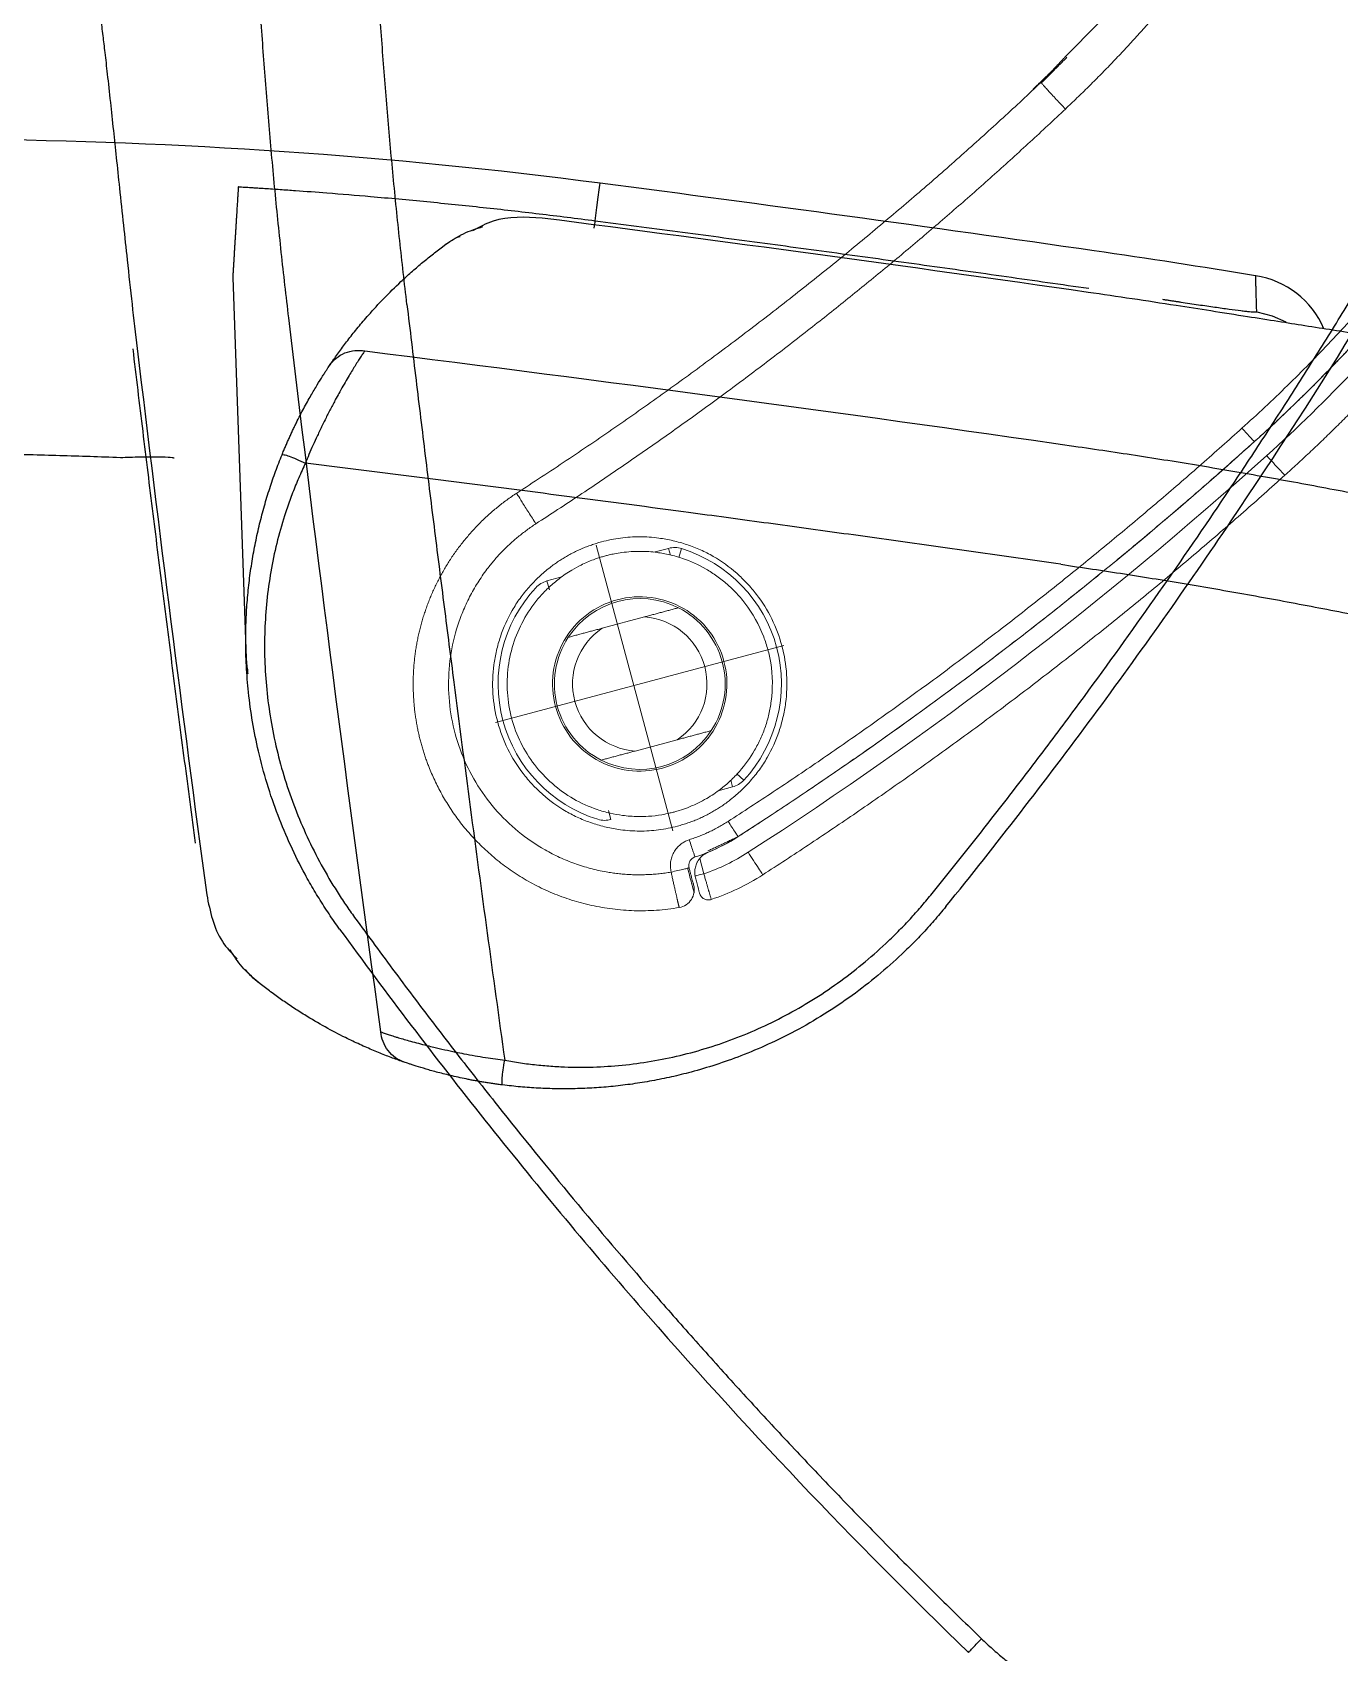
# Model space of a CAD drawing. Extents: x -7692 to 9871, y -72 to 2456.
# Drawn here: x -3533.9 to -3463.4, y 721.1 to 808.5 of the extents above; entities that cross this region are included whole.
import ezdxf

# ---------------------------------------------------------------- set-up
doc = ezdxf.new("R2010")
doc.units = 0
doc.header["$LTSCALE"] = 20
doc.header["$MEASUREMENT"] = 0
doc.linetypes.add('CENTER', pattern=[2, 1.25, -0.25, 0.25, -0.25])
doc.layers.get('0').update_dxf_attribs({"linetype": 'CONTINUOUS'})
doc.layers.add('#1-CEN', color=1, linetype='CENTER', lineweight=20)
doc.layers.add('CENTER', color=2, linetype='CENTER')

# ---------------------------------------------------------------- blocks, each defined once
blk = doc.blocks.new('A$C151ae08b')
at = {"layer": '#1-CEN'}
for p, q in [((53.578, 42.198), (53.578, 38.254)), ((55.499, 40.306), (51.59, 40.306))]:
    blk.add_line(p, q, dxfattribs=at)
at = {"color": 7, "linetype": 'Continuous', "lineweight": 15}
for p, q in [((52.069, 41.058), (51.946, 41.058)), ((55.21, 41.058), (55.088, 41.058)), ((55.21, 40.853), (55.21, 41.058)), ((52.738, 40.514), (52.738, 39.938)), ((52.738, 40.514), (52.738, 39.938)), ((54.418, 39.938), (54.418, 40.514)), ((54.418, 39.938), (54.418, 40.514)), ((50.937, 40.058), (51.145, 40.058)), ((51.946, 39.591), (51.946, 39.395)), ((51.946, 39.395), (52.039, 39.395)), ((55.21, 39.395), (55.119, 39.395)), ((55.21, 39.395), (55.21, 39.595)), ((51.994, 39.229), (52.098, 39.294)), ((55.162, 39.229), (55.058, 39.294))]:
    blk.add_line(p, q, dxfattribs=at)
for radius, start, end in [(1.128, 41.8683, 138.1317), (1.128, 41.8683, 138.1317), (0.888, 18.9246, 161.0754), (0.888, 18.9246, 161.0754), (1.128, 138.1317, 221.8683), (1.128, 138.1317, 221.8683), (1.128, 318.1317, 41.8683), (1.128, 318.1317, 41.8683), (0.888, 198.9246, 341.0754), (0.888, 198.9246, 341.0754), (1.128, 221.8683, 318.1317), (1.128, 221.8683, 318.1317)]:
    blk.add_arc((53.578, 40.226), radius, start, end, dxfattribs=at)
for points, knots in [([(56.434, 41.144), (56.426, 41.169), (56.409, 41.22), (56.381, 41.295), (56.351, 41.369), (56.319, 41.442), (56.286, 41.514), (56.251, 41.584), (56.214, 41.654), (56.175, 41.722), (56.135, 41.788), (56.094, 41.854), (56.051, 41.918), (56.006, 41.98), (55.961, 42.042), (55.914, 42.101), (55.866, 42.16), (55.816, 42.217), (55.765, 42.272), (55.714, 42.326), (55.661, 42.378), (55.607, 42.429), (55.552, 42.478), (55.496, 42.526), (55.44, 42.572), (55.382, 42.616), (55.324, 42.659), (55.265, 42.7), (55.205, 42.74), (55.145, 42.778), (55.084, 42.814), (55.023, 42.849), (54.961, 42.882), (54.898, 42.914), (54.835, 42.944), (54.772, 42.972), (54.708, 42.999), (54.645, 43.024), (54.58, 43.048), (54.516, 43.07), (54.452, 43.09), (54.387, 43.109), (54.322, 43.126), (54.258, 43.142), (54.193, 43.157), (54.128, 43.169), (54.064, 43.181), (53.999, 43.191), (53.935, 43.199), (53.871, 43.206), (53.807, 43.212), (53.743, 43.216), (53.679, 43.219), (53.616, 43.22), (53.553, 43.22), (53.49, 43.219), (53.428, 43.217), (53.366, 43.213), (53.305, 43.208), (53.232, 43.2), (53.147, 43.189), (53.049, 43.173), (52.95, 43.154), (52.85, 43.131), (52.749, 43.104), (52.648, 43.073), (52.546, 43.037), (52.444, 42.998), (52.342, 42.954), (52.241, 42.905), (52.139, 42.852), (52.039, 42.795), (51.939, 42.732), (51.84, 42.665), (51.743, 42.593), (51.647, 42.515), (51.554, 42.433), (51.463, 42.346), (51.374, 42.254), (51.289, 42.157), (51.206, 42.054), (51.127, 41.947), (51.052, 41.836), (50.982, 41.719), (50.915, 41.598), (50.854, 41.472), (50.798, 41.343), (50.747, 41.209), (50.702, 41.071), (50.664, 40.93), (50.631, 40.785), (50.606, 40.637), (50.595, 40.537), (50.59, 40.487)], [0, 0, 0, 0, 0.009798, 0.019556, 0.029273, 0.03895, 0.048585, 0.058178, 0.067728, 0.077235, 0.0867, 0.096122, 0.105501, 0.114839, 0.124134, 0.133387, 0.142599, 0.15177, 0.160899, 0.169988, 0.179036, 0.188043, 0.197009, 0.205935, 0.21482, 0.223663, 0.232466, 0.241228, 0.249948, 0.258627, 0.267266, 0.275863, 0.28442, 0.292935, 0.30141, 0.309845, 0.318238, 0.32659, 0.334902, 0.343173, 0.351403, 0.359592, 0.36774, 0.375847, 0.383913, 0.391939, 0.399924, 0.407868, 0.415772, 0.423634, 0.431456, 0.439237, 0.446977, 0.454676, 0.462335, 0.469952, 0.477529, 0.485064, 0.492559, 0.500014, 0.511881, 0.523953, 0.536231, 0.548713, 0.5614, 0.574291, 0.587388, 0.60069, 0.614197, 0.627909, 0.641826, 0.655947, 0.670273, 0.684804, 0.69954, 0.714482, 0.729628, 0.74498, 0.760536, 0.776297, 0.792264, 0.808437, 0.824817, 0.841403, 0.858195, 0.875192, 0.892394, 0.909803, 0.927419, 0.945245, 0.963282, 0.981533, 1, 1, 1, 1]), ([(51.07, 40.47), (51.072, 40.496), (51.078, 40.549), (51.089, 40.627), (51.103, 40.705), (51.119, 40.781), (51.137, 40.857), (51.157, 40.933), (51.18, 41.007), (51.205, 41.081), (51.232, 41.154), (51.262, 41.226), (51.312, 41.339), (51.391, 41.49), (51.506, 41.672), (51.637, 41.844), (51.83, 42.057), (52.104, 42.292), (52.476, 42.513), (52.88, 42.667), (53.304, 42.75), (53.737, 42.76), (54.165, 42.696), (54.575, 42.561), (54.894, 42.391), (55.128, 42.224), (55.292, 42.085), (55.444, 41.931), (55.567, 41.784), (55.665, 41.648), (55.742, 41.528), (55.812, 41.403), (55.874, 41.274), (55.93, 41.141), (55.962, 41.05), (55.978, 41.004)], [0, 0, 0, 0, 0.011558, 0.023044, 0.03447, 0.045846, 0.057182, 0.068489, 0.079778, 0.091061, 0.102348, 0.11365, 0.124977, 0.156328, 0.187596, 0.218839, 0.250128, 0.312583, 0.375059, 0.437529, 0.499998, 0.562467, 0.624938, 0.687413, 0.749869, 0.78114, 0.812401, 0.843648, 0.875019, 0.89576, 0.916447, 0.937148, 0.957929, 0.978858, 1, 1, 1, 1]), ([(55.522, 40.229), (55.522, 40.252), (55.521, 40.299), (55.517, 40.369), (55.511, 40.439), (55.503, 40.508), (55.491, 40.576), (55.478, 40.643), (55.462, 40.71), (55.443, 40.777), (55.422, 40.842), (55.399, 40.907), (55.358, 41.009), (55.294, 41.145), (55.196, 41.309), (55.083, 41.463), (54.912, 41.652), (54.714, 41.813), (54.495, 41.943), (54.266, 42.052), (53.96, 42.146), (53.578, 42.182), (53.197, 42.146), (52.891, 42.052), (52.662, 41.943), (52.443, 41.813), (52.244, 41.652), (52.074, 41.463), (51.961, 41.31), (51.863, 41.145), (51.79, 40.992), (51.737, 40.854), (51.7, 40.733), (51.671, 40.61), (51.65, 40.485), (51.637, 40.357), (51.635, 40.272), (51.634, 40.229)], [0, 0, 0, 0, 0.01158, 0.023074, 0.034497, 0.045863, 0.057188, 0.068485, 0.079771, 0.091059, 0.102365, 0.113704, 0.12509, 0.156373, 0.187616, 0.219061, 0.250139, 0.312584, 0.34385, 0.375109, 0.437393, 0.500008, 0.562601, 0.624906, 0.656143, 0.687432, 0.749876, 0.780933, 0.812399, 0.84362, 0.874925, 0.895755, 0.916469, 0.937158, 0.957916, 0.978833, 1, 1, 1, 1]), ([(51.826, 40.226), (51.827, 40.244), (51.827, 40.3), (51.834, 40.414), (51.855, 40.556), (51.896, 40.725), (51.952, 40.886), (52.03, 41.052), (52.148, 41.249), (52.331, 41.473), (52.599, 41.692), (52.904, 41.855), (53.234, 41.956), (53.578, 41.99), (53.922, 41.956), (54.253, 41.855), (54.558, 41.692), (54.825, 41.473), (55.009, 41.249), (55.127, 41.052), (55.205, 40.886), (55.261, 40.725), (55.301, 40.556), (55.322, 40.414), (55.33, 40.3), (55.33, 40.244), (55.33, 40.226)], [0, 0, 0, 0, 0.009587, 0.03044, 0.062553, 0.087906, 0.125097, 0.15545, 0.187645, 0.250115, 0.312586, 0.375058, 0.437529, 0.5, 0.562471, 0.624942, 0.687414, 0.749885, 0.812355, 0.844549, 0.874903, 0.912094, 0.937447, 0.969568, 0.990422, 1, 1, 1, 1]), ([(55.162, 41.224), (54.82, 41.768), (54.221, 42.098), (52.935, 42.098), (52.337, 41.768), (51.994, 41.224)], [0, 0, 0, 0, 0.5, 0.5, 1, 1, 1, 1]), ([(52.426, 40.226), (52.426, 40.377), (52.456, 40.528), (52.572, 40.806), (52.657, 40.934), (52.87, 41.147), (52.998, 41.233), (53.277, 41.348), (53.428, 41.378), (53.729, 41.378), (53.88, 41.348), (54.159, 41.233), (54.286, 41.147), (54.5, 40.934), (54.585, 40.806), (54.7, 40.528), (54.73, 40.377), (54.73, 40.226)], [0, 0, 0, 0, 0.125, 0.125, 0.25, 0.25, 0.375, 0.375, 0.5, 0.5, 0.625, 0.625, 0.75, 0.75, 0.875, 0.875, 1, 1, 1, 1]), ([(56.434, 41.144), (56.434, 41.145), (56.424, 41.142), (56.379, 41.129), (56.344, 41.119), (56.255, 41.092), (56.201, 41.075), (56.089, 41.039), (56.031, 41.021), (55.978, 41.004)], [0, 0, 0, 0, 0.25, 0.25, 0.5, 0.5, 0.75, 0.75, 1, 1, 1, 1]), ([(59.883, 33.048), (59.829, 33.149), (59.721, 33.35), (59.561, 33.654), (59.403, 33.961), (59.245, 34.272), (59.089, 34.585), (58.934, 34.902), (58.781, 35.222), (58.629, 35.545), (58.478, 35.871), (58.329, 36.2), (58.181, 36.533), (58.036, 36.869), (57.891, 37.207), (57.749, 37.55), (57.608, 37.895), (57.47, 38.243), (57.333, 38.595), (57.198, 38.95), (57.065, 39.307), (56.935, 39.669), (56.806, 40.033), (56.68, 40.4), (56.555, 40.771), (56.475, 41.019), (56.435, 41.144)], [0, 0, 0, 0, 0.038731, 0.077717, 0.116958, 0.156455, 0.196207, 0.236214, 0.276476, 0.316994, 0.357767, 0.398796, 0.44008, 0.481619, 0.523413, 0.565462, 0.607767, 0.650328, 0.693143, 0.736214, 0.77954, 0.823121, 0.866958, 0.91105, 0.955397, 1, 1, 1, 1]), ([(55.978, 41.004), (56.013, 40.895), (56.083, 40.678), (56.191, 40.353), (56.302, 40.029), (56.415, 39.705), (56.53, 39.383), (56.647, 39.062), (56.766, 38.741), (56.888, 38.421), (57.012, 38.102), (57.138, 37.784), (57.267, 37.467), (57.398, 37.151), (57.569, 36.745), (57.783, 36.252), (58.043, 35.672), (58.311, 35.096), (58.587, 34.523), (58.87, 33.954), (59.16, 33.389), (59.36, 33.014), (59.46, 32.827)], [0, 0, 0, 0, 0.038503, 0.076992, 0.115469, 0.153937, 0.192395, 0.230848, 0.269296, 0.307742, 0.346187, 0.384634, 0.423084, 0.461539, 0.500001, 0.571422, 0.642824, 0.714221, 0.785625, 0.857048, 0.928502, 1, 1, 1, 1]), ([(50.59, 40.487), (50.587, 40.454), (50.591, 40.42), (50.612, 40.358), (50.629, 40.328), (50.674, 40.28), (50.702, 40.26), (50.763, 40.233), (50.796, 40.226), (50.829, 40.226)], [0, 0, 0, 0, 0.25, 0.25, 0.5, 0.5, 0.75, 0.75, 1, 1, 1, 1]), ([(51.07, 40.47), (51.06, 40.47), (51.041, 40.471), (51.012, 40.472), (50.984, 40.473), (50.956, 40.475), (50.929, 40.476), (50.903, 40.477), (50.877, 40.478), (50.853, 40.479), (50.829, 40.48), (50.806, 40.481), (50.785, 40.481), (50.764, 40.482), (50.744, 40.483), (50.726, 40.483), (50.709, 40.484), (50.693, 40.485), (50.678, 40.485), (50.664, 40.486), (50.652, 40.486), (50.64, 40.486), (50.63, 40.487), (50.621, 40.487), (50.613, 40.487), (50.606, 40.487), (50.601, 40.487), (50.596, 40.487), (50.593, 40.487), (50.591, 40.487), (50.59, 40.487), (50.59, 40.487)], [0, 0, 0, 0, 0.038964, 0.077555, 0.11582, 0.153765, 0.191392, 0.228696, 0.265675, 0.302324, 0.338637, 0.374614, 0.410251, 0.445553, 0.480526, 0.515178, 0.549526, 0.583579, 0.617347, 0.650832, 0.684034, 0.716951, 0.749581, 0.781919, 0.813964, 0.84571, 0.877158, 0.908307, 0.939157, 0.969714, 1, 1, 1, 1]), ([(51.07, 40.469), (51.068, 40.438), (51.066, 40.375), (51.063, 40.292), (51.062, 40.261), (51.062, 40.246)], [0, 0, 0, 0, 0.335722, 0.671475, 1, 1, 1, 1]), ([(51.421, 40.127), (51.42, 40.136), (51.419, 40.154), (51.414, 40.181), (51.408, 40.207), (51.4, 40.232), (51.385, 40.27), (51.358, 40.317), (51.314, 40.369), (51.261, 40.411), (51.202, 40.443), (51.137, 40.464), (51.092, 40.468), (51.07, 40.469)], [0, 0, 0, 0, 0.050911, 0.101081, 0.150778, 0.200279, 0.249863, 0.375145, 0.500061, 0.624759, 0.75035, 0.873771, 1, 1, 1, 1]), ([(50.733, 40.246), (50.735, 40.246), (50.738, 40.246), (50.765, 40.246), (50.827, 40.246), (50.939, 40.246), (51.026, 40.246), (51.07, 40.246)], [0, 0, 0, 0, 0.125679, 0.251263, 0.500649, 0.750124, 1, 1, 1, 1]), ([(51.062, 40.246), (51.062, 40.246), (51.062, 40.227), (51.061, 40.227), (51.061, 40.226)], [0, 0, 0, 0, 0.021022, 1, 1, 1, 1]), ([(50.703, 40.178), (50.687, 40.178), (50.671, 40.175), (50.641, 40.162), (50.627, 40.152), (50.605, 40.129), (50.596, 40.115), (50.585, 40.084), (50.583, 40.067), (50.583, 40.051)], [0, 0, 0, 0, 0.25, 0.25, 0.5, 0.5, 0.75, 0.75, 1, 1, 1, 1]), ([(50.937, 40.058), (50.928, 40.058), (50.909, 40.058), (50.881, 40.057), (50.854, 40.056), (50.829, 40.056), (50.805, 40.055), (50.784, 40.055), (50.764, 40.055), (50.747, 40.054), (50.731, 40.054), (50.718, 40.054), (50.706, 40.054), (50.696, 40.053), (50.676, 40.053), (50.649, 40.052), (50.62, 40.052), (50.599, 40.051), (50.586, 40.051), (50.584, 40.051), (50.583, 40.051)], [0, 0, 0, 0, 0.052082, 0.102812, 0.151858, 0.198915, 0.243712, 0.286017, 0.325634, 0.362404, 0.396204, 0.42694, 0.454546, 0.478977, 0.500205, 0.601749, 0.703772, 0.804962, 0.904071, 1, 1, 1, 1]), ([(50.911, 40.178), (50.854, 40.178), (50.801, 40.178), (50.725, 40.178), (50.703, 40.178), (50.703, 40.178)], [0, 0, 0, 0, 0.5, 0.5, 1, 1, 1, 1]), ([(50.829, 40.226), (50.829, 40.226), (50.83, 40.226), (50.833, 40.226), (50.839, 40.226), (50.849, 40.226), (50.867, 40.226), (50.895, 40.226), (50.931, 40.226), (50.971, 40.226), (51.015, 40.226), (51.046, 40.226), (51.061, 40.226)], [0, 0, 0, 0, 0.063757, 0.126291, 0.188156, 0.249923, 0.375187, 0.500142, 0.624673, 0.750352, 0.873695, 1, 1, 1, 1]), ([(50.911, 40.178), (50.916, 40.178), (50.925, 40.178), (50.934, 40.177), (50.939, 40.177)], [0, 0, 0, 0, 0.502174, 1, 1, 1, 1]), ([(50.937, 40.058), (50.937, 40.086), (50.938, 40.115), (50.938, 40.147), (50.938, 40.156), (50.939, 40.17), (50.939, 40.175), (50.939, 40.177)], [0, 0, 0, 0, 0.5, 0.5, 0.75, 0.75, 1, 1, 1, 1]), ([(51.145, 40.058), (51.142, 40.063), (51.135, 40.072), (51.124, 40.085), (51.112, 40.097), (51.097, 40.111), (51.076, 40.127), (51.041, 40.149), (51.004, 40.164), (50.967, 40.173), (50.949, 40.176), (50.939, 40.177)], [0, 0, 0, 0, 0.064569, 0.127958, 0.190266, 0.2516, 0.366935, 0.500293, 0.749656, 0.874024, 1, 1, 1, 1]), ([(51.061, 40.226), (51.067, 40.226), (51.077, 40.226), (51.094, 40.222), (51.111, 40.216), (51.128, 40.206), (51.144, 40.194), (51.158, 40.178), (51.17, 40.158), (51.178, 40.136), (51.18, 40.12), (51.181, 40.112)], [0, 0, 0, 0, 0.087055, 0.180122, 0.279203, 0.384299, 0.495411, 0.612538, 0.735679, 0.864833, 1, 1, 1, 1]), ([(51.181, 40.112), (51.181, 40.112), (51.187, 40.113), (51.211, 40.115), (51.23, 40.116), (51.273, 40.119), (51.3, 40.121), (51.358, 40.124), (51.39, 40.125), (51.421, 40.127)], [0, 0, 0, 0, 0.25, 0.25, 0.5, 0.5, 0.75, 0.75, 1, 1, 1, 1]), ([(51.522, 39.569), (51.515, 39.592), (51.501, 39.637), (51.482, 39.706), (51.466, 39.775), (51.453, 39.844), (51.441, 39.914), (51.432, 39.985), (51.425, 40.056), (51.422, 40.103), (51.421, 40.127)], [0, 0, 0, 0, 0.125469, 0.250536, 0.375333, 0.499996, 0.62466, 0.749458, 0.874527, 1, 1, 1, 1]), ([(51.634, 40.229), (51.635, 40.205), (51.635, 40.158), (51.639, 40.088), (51.645, 40.019), (51.653, 39.95), (51.664, 39.881), (51.678, 39.814), (51.694, 39.747), (51.712, 39.68), (51.733, 39.614), (51.756, 39.549), (51.797, 39.447), (51.861, 39.31), (51.959, 39.146), (52.072, 38.991), (52.242, 38.802), (52.441, 38.641), (52.66, 38.51), (52.89, 38.401), (53.196, 38.306), (53.578, 38.27), (53.961, 38.306), (54.267, 38.401), (54.497, 38.51), (54.715, 38.641), (54.914, 38.802), (55.085, 38.991), (55.198, 39.146), (55.295, 39.31), (55.368, 39.464), (55.421, 39.603), (55.458, 39.724), (55.487, 39.847), (55.507, 39.973), (55.52, 40.1), (55.522, 40.186), (55.522, 40.229)], [0, 0, 0, 0, 0.011582, 0.023078, 0.034502, 0.045869, 0.057193, 0.068491, 0.079775, 0.091063, 0.102368, 0.113705, 0.12509, 0.156376, 0.187616, 0.219061, 0.250139, 0.312584, 0.343851, 0.37511, 0.437394, 0.500008, 0.562601, 0.624906, 0.656143, 0.687432, 0.749876, 0.780933, 0.812399, 0.843617, 0.874925, 0.895753, 0.916464, 0.937153, 0.95791, 0.97883, 1, 1, 1, 1]), ([(55.33, 40.226), (55.33, 40.21), (55.33, 40.168), (55.326, 40.094), (55.316, 39.997), (55.298, 39.883), (55.262, 39.732), (55.207, 39.57), (55.126, 39.4), (55.009, 39.203), (54.862, 39.024), (54.692, 38.87), (54.559, 38.771), (54.411, 38.682), (54.155, 38.559), (53.866, 38.486), (53.578, 38.471), (53.29, 38.486), (53.008, 38.557), (52.751, 38.679), (52.603, 38.767), (52.465, 38.87), (52.295, 39.024), (52.148, 39.203), (52.03, 39.4), (51.95, 39.57), (51.894, 39.732), (51.856, 39.895), (51.836, 40.026), (51.827, 40.14), (51.827, 40.202), (51.826, 40.226)], [0, 0, 0, 0, 0.009075, 0.022527, 0.040356, 0.062561, 0.085144, 0.1251, 0.155903, 0.187646, 0.250115, 0.281387, 0.312659, 0.340302, 0.375204, 0.467591, 0.500003, 0.532401, 0.624801, 0.656247, 0.687347, 0.718619, 0.749891, 0.81236, 0.844102, 0.874906, 0.914864, 0.937446, 0.96608, 0.986933, 1, 1, 1, 1]), ([(54.73, 40.226), (54.73, 40.075), (54.7, 39.925), (54.585, 39.646), (54.5, 39.518), (54.286, 39.305), (54.159, 39.22), (53.88, 39.104), (53.729, 39.074), (53.428, 39.074), (53.277, 39.104), (52.998, 39.22), (52.87, 39.305), (52.657, 39.518), (52.572, 39.646), (52.456, 39.925), (52.426, 40.075), (52.426, 40.226)], [0, 0, 0, 0, 0.125, 0.125, 0.25, 0.25, 0.375, 0.375, 0.5, 0.5, 0.625, 0.625, 0.75, 0.75, 0.875, 0.875, 1, 1, 1, 1]), ([(50.722, 39.309), (50.722, 39.309), (50.729, 39.311), (50.762, 39.322), (50.787, 39.331), (50.853, 39.352), (50.893, 39.365), (50.976, 39.392), (51.019, 39.406), (51.059, 39.419)], [0, 0, 0, 0, 0.25, 0.25, 0.5, 0.5, 0.75, 0.75, 1, 1, 1, 1]), ([(51.293, 39.492), (51.293, 39.492), (51.299, 39.495), (51.322, 39.503), (51.339, 39.509), (51.381, 39.523), (51.406, 39.531), (51.462, 39.55), (51.493, 39.559), (51.522, 39.569)], [0, 0, 0, 0, 0.25, 0.25, 0.5, 0.5, 0.75, 0.75, 1, 1, 1, 1]), ([(51.293, 39.492), (51.33, 39.378), (51.404, 39.151), (51.517, 38.811), (51.632, 38.472), (51.75, 38.133), (51.87, 37.796), (51.992, 37.459), (52.116, 37.123), (52.243, 36.788), (52.371, 36.454), (52.502, 36.121), (52.636, 35.788), (52.816, 35.346), (53.048, 34.796), (53.334, 34.139), (53.63, 33.487), (53.934, 32.838), (54.246, 32.193), (54.462, 31.766), (54.569, 31.553)], [0, 0, 0, 0, 0.041701, 0.08339, 0.125068, 0.166737, 0.2084, 0.250057, 0.291711, 0.333364, 0.375018, 0.416674, 0.458335, 0.500001, 0.583324, 0.666631, 0.749937, 0.833257, 0.916606, 1, 1, 1, 1]), ([(54.783, 31.666), (54.729, 31.772), (54.622, 31.984), (54.463, 32.303), (54.306, 32.624), (54.151, 32.945), (53.999, 33.267), (53.849, 33.591), (53.701, 33.915), (53.555, 34.24), (53.411, 34.567), (53.27, 34.894), (53.13, 35.222), (52.947, 35.661), (52.724, 36.212), (52.466, 36.876), (52.216, 37.544), (51.975, 38.216), (51.743, 38.89), (51.596, 39.343), (51.522, 39.569)], [0, 0, 0, 0, 0.041701, 0.08339, 0.125068, 0.166737, 0.2084, 0.250057, 0.291711, 0.333364, 0.375018, 0.416674, 0.458335, 0.500001, 0.583324, 0.666631, 0.749937, 0.833257, 0.916606, 1, 1, 1, 1]), ([(54.035, 31.28), (53.98, 31.389), (53.869, 31.607), (53.706, 31.934), (53.546, 32.262), (53.388, 32.591), (53.232, 32.921), (53.078, 33.252), (52.927, 33.583), (52.779, 33.915), (52.632, 34.248), (52.488, 34.581), (52.347, 34.915), (52.207, 35.25), (52.071, 35.585), (51.936, 35.921), (51.804, 36.257), (51.674, 36.594), (51.547, 36.932), (51.422, 37.27), (51.299, 37.608), (51.179, 37.947), (51.061, 38.287), (50.946, 38.627), (50.832, 38.967), (50.759, 39.195), (50.722, 39.309)], [0, 0, 0, 0, 0.042109, 0.084179, 0.126211, 0.168205, 0.21016, 0.252076, 0.293954, 0.335794, 0.377595, 0.419358, 0.461082, 0.502768, 0.544416, 0.586025, 0.627595, 0.669127, 0.710621, 0.752076, 0.793493, 0.834871, 0.876211, 0.917513, 0.958775, 1, 1, 1, 1]), ([(51.994, 39.229), (52.337, 38.684), (52.935, 38.354), (54.221, 38.354), (54.82, 38.684), (55.162, 39.229)], [0, 0, 0, 0, 0.5, 0.5, 1, 1, 1, 1]), ([(59.868, 33.042), (59.864, 33.04), (59.857, 33.037), (59.814, 33.015), (59.76, 32.987), (59.693, 32.952), (59.594, 32.9), (59.513, 32.856), (59.46, 32.827)], [0, 0, 0, 0, 0.13939, 0.285187, 0.43407, 0.582974, 0.728831, 1, 1, 1, 1]), ([(59.46, 32.827), (59.494, 32.766), (59.561, 32.642), (59.664, 32.458), (59.77, 32.276), (59.877, 32.095), (59.987, 31.916), (60.099, 31.738), (60.212, 31.561), (60.328, 31.386), (60.447, 31.213), (60.567, 31.04), (60.689, 30.87), (61.022, 30.417), (61.592, 29.706), (62.453, 28.782), (63.38, 27.925), (64.133, 27.326), (64.67, 26.94), (64.966, 26.735), (65.267, 26.537), (65.571, 26.345), (65.881, 26.16), (66.194, 25.98), (66.406, 25.866), (66.512, 25.808)], [0, 0, 0, 0, 0.020905, 0.041786, 0.062647, 0.083491, 0.104321, 0.12514, 0.145951, 0.166757, 0.187561, 0.208366, 0.229176, 0.249993, 0.375215, 0.500001, 0.624847, 0.75001, 0.78568, 0.821339, 0.857001, 0.892682, 0.928399, 0.964166, 1, 1, 1, 1]), ([(70.173, 24.858), (70.103, 24.874), (69.416, 25.036), (68.162, 25.526), (66.445, 26.341), (64.837, 27.361), (63.353, 28.553), (62.022, 29.912), (60.929, 31.28), (60.367, 32.24), (60.125, 32.653)], [0, 0, 0, 0, 0.01652, 0.162221, 0.307825, 0.453378, 0.598897, 0.744402, 0.889948, 1, 1, 1, 1]), ([(54.569, 31.553), (54.569, 31.553), (54.575, 31.557), (54.596, 31.568), (54.612, 31.577), (54.651, 31.597), (54.675, 31.61), (54.727, 31.637), (54.756, 31.652), (54.783, 31.666)], [0, 0, 0, 0, 0.25, 0.25, 0.5, 0.5, 0.75, 0.75, 1, 1, 1, 1]), ([(54.569, 31.553), (54.603, 31.487), (54.671, 31.356), (54.775, 31.16), (54.881, 30.966), (54.988, 30.772), (55.098, 30.58), (55.21, 30.39), (55.324, 30.2), (55.439, 30.012), (55.557, 29.825), (55.676, 29.639), (55.798, 29.455), (55.922, 29.271), (56.047, 29.089), (56.217, 28.848), (56.434, 28.551), (56.702, 28.199), (56.977, 27.853), (57.259, 27.513), (57.549, 27.179), (57.845, 26.85), (58.049, 26.636), (58.151, 26.529)], [0, 0, 0, 0, 0.035814, 0.071597, 0.107353, 0.143086, 0.178799, 0.214497, 0.250184, 0.285863, 0.321538, 0.357215, 0.392895, 0.428584, 0.464286, 0.500004, 0.571417, 0.642783, 0.714133, 0.785497, 0.856909, 0.9284, 1, 1, 1, 1]), ([(54.569, 31.553), (55.01, 30.69), (55.511, 29.857), (56.622, 28.268), (57.232, 27.513), (57.892, 26.802)], [0, 0, 0, 0, 0.5, 0.5, 1, 1, 1, 1]), ([(58.068, 26.969), (58.018, 27.023), (57.918, 27.132), (57.77, 27.297), (57.623, 27.463), (57.479, 27.63), (57.336, 27.799), (57.196, 27.97), (57.057, 28.142), (56.92, 28.315), (56.784, 28.49), (56.651, 28.666), (56.52, 28.844), (56.39, 29.023), (56.226, 29.255), (56.03, 29.541), (55.805, 29.885), (55.586, 30.232), (55.375, 30.584), (55.17, 30.94), (54.972, 31.3), (54.846, 31.544), (54.783, 31.666)], [0, 0, 0, 0, 0.038555, 0.077079, 0.115575, 0.154049, 0.192504, 0.230945, 0.269376, 0.307802, 0.346227, 0.384655, 0.423091, 0.461539, 0.500003, 0.571416, 0.642788, 0.714146, 0.785519, 0.856933, 0.928418, 1, 1, 1, 1]), ([(54.349, 31.444), (54.312, 31.425), (54.272, 31.404), (54.194, 31.364), (54.157, 31.345), (54.096, 31.313), (54.072, 31.301), (54.042, 31.284), (54.035, 31.281), (54.035, 31.28)], [0, 0, 0, 0, 0.25, 0.25, 0.5, 0.5, 0.75, 0.75, 1, 1, 1, 1]), ([(57.901, 25.926), (57.846, 25.982), (57.735, 26.095), (57.572, 26.266), (57.411, 26.438), (57.253, 26.611), (57.097, 26.786), (56.943, 26.962), (56.791, 27.139), (56.641, 27.318), (56.494, 27.497), (56.349, 27.678), (56.207, 27.86), (56.067, 28.042), (55.929, 28.226), (55.793, 28.411), (55.66, 28.597), (55.529, 28.783), (55.4, 28.971), (55.274, 29.159), (55.15, 29.349), (55.028, 29.539), (54.908, 29.729), (54.791, 29.921), (54.676, 30.113), (54.564, 30.306), (54.453, 30.5), (54.345, 30.694), (54.24, 30.889), (54.136, 31.084), (54.069, 31.215), (54.035, 31.28)], [0, 0, 0, 0, 0.035711, 0.071333, 0.106869, 0.142316, 0.177676, 0.212948, 0.248132, 0.283229, 0.318238, 0.353159, 0.387992, 0.422738, 0.457396, 0.491967, 0.526449, 0.560845, 0.595152, 0.629372, 0.663503, 0.697548, 0.731504, 0.765373, 0.799154, 0.832848, 0.866454, 0.899972, 0.933402, 0.966745, 1, 1, 1, 1]), ([(58.151, 26.179), (57.388, 26.952), (56.684, 27.784), (55.412, 29.547), (54.843, 30.476), (54.349, 31.444)], [0, 0, 0, 0, 0.5, 0.5, 1, 1, 1, 1])]:
    blk.add_open_spline(points, degree=3, knots=knots, dxfattribs=at)
for points, degree in [([(51.994, 41.224), (51.963, 41.174), (51.946, 41.116), (51.946, 41.058)], 3), ([(55.21, 41.058), (55.21, 41.116), (55.194, 41.174), (55.162, 41.224)], 3), ([(52.738, 40.979), (52.738, 40.514)], 1), ([(52.738, 40.979), (52.738, 40.514)], 1), ([(54.418, 40.514), (54.418, 40.979)], 1), ([(54.418, 40.514), (54.418, 40.979)], 1), ([(50.583, 40.051), (50.598, 39.799), (50.645, 39.549), (50.722, 39.309)], 3), ([(51.059, 39.419), (50.992, 39.626), (50.951, 39.841), (50.937, 40.058)], 3), ([(51.145, 40.058), (51.173, 40.019), (51.191, 39.974), (51.197, 39.926)], 3), ([(51.181, 40.112), (51.191, 39.902), (51.229, 39.693), (51.293, 39.492)], 3), ([(51.293, 39.492), (51.248, 39.633), (51.216, 39.779), (51.197, 39.926)], 3), ([(51.214, 39.929), (51.293, 39.492)], 1), ([(52.738, 39.938), (52.738, 39.473)], 1), ([(52.738, 39.938), (52.738, 39.473)], 1), ([(54.418, 39.473), (54.418, 39.938)], 1), ([(54.418, 39.473), (54.418, 39.938)], 1), ([(54.349, 31.444), (53.041, 34.008), (51.939, 36.678), (51.059, 39.419)], 3), ([(51.293, 39.492), (52.17, 36.764), (53.267, 34.106), (54.569, 31.553)], 3), ([(51.946, 39.395), (51.946, 39.336), (51.963, 39.278), (51.994, 39.229)], 3), ([(55.162, 39.229), (55.194, 39.278), (55.21, 39.336), (55.21, 39.395)], 3), ([(59.822, 33.176), (59.986, 32.88)], 1), ([(59.883, 33.048), (59.868, 33.042)], 1), ([(60.115, 32.631), (59.875, 33.046)], 1), ([(60.125, 32.653), (59.883, 33.048)], 1)]:
    blk.add_open_spline(points, degree=degree, dxfattribs=at)
blk = doc.blocks.new('A$Cac67878c')
for centre, radius, start, end in [((-238.66, -1868.291), 1997.734, 81.824724, 82.676483), ((-238.66, -1868.291), 1997.734, 81.824724, 82.676483), ((-11.137, -284.55), 397.734, 81.13405, 81.82472), ((-11.137, -284.55), 397.734, 81.13398, 81.82472)]:
    blk.add_arc(centre, radius, start, end)
for points, knots in [([(10.777, 111.721), (11.093, 111.933), (11.721, 112.351), (12.44, 112.577), (12.797, 112.688)], [0, 0, 0, 0, 0.504412, 1, 1, 1, 1]), ([(15.995, 113.146), (15.085, 113.201), (13.752, 113.281), (12.599, 112.656), (12.234, 112.458)], [0, 0, 0, 0, 0.682719, 1, 1, 1, 1]), ([(18.85, 113.005), (20.329, 112.811), (23.287, 112.425), (27.722, 111.832), (32.156, 111.231), (36.59, 110.619), (41.022, 109.997), (43.976, 109.575), (45.453, 109.363)], [0, 0, 0, 0, 0.166624, 0.333264, 0.499922, 0.666598, 0.83329, 1, 1, 1, 1]), ([(10.618, 111.603), (10.916, 111.826), (11.215, 112.05), (11.559, 112.163), (11.56, 112.163)], [0, 0, 0, 0, 0.996979, 1, 1, 1, 1]), ([(4.527, 105.196), (4.587, 105.285), (4.71, 105.466), (4.906, 105.746), (5.114, 106.034), (5.333, 106.33), (5.565, 106.634), (5.81, 106.945), (6.068, 107.263), (6.34, 107.587), (6.791, 108.107), (7.448, 108.821), (8.231, 109.593), (8.919, 110.222), (9.48, 110.704), (10.04, 111.163), (10.428, 111.459), (10.618, 111.603)], [0, 0, 0, 0, 0.044218, 0.08924, 0.135068, 0.181705, 0.229151, 0.277408, 0.326479, 0.376363, 0.427064, 0.565742, 0.704438, 0.783432, 0.859018, 0.931205, 1, 1, 1, 1]), ([(63.788, 106.379), (63.718, 106.384), (63.537, 106.398), (63.028, 106.456), (62.277, 106.555), (61.265, 106.7), (60.087, 106.877), (58.686, 107.093), (57.173, 107.33), (55.628, 107.573), (53.933, 107.84), (52.088, 108.13), (50.787, 108.334), (50.164, 108.431)], [0, 0, 0, 0, 0.04752, 0.122084, 0.228385, 0.312896, 0.406378, 0.513715, 0.610148, 0.696826, 0.790159, 0.899436, 1, 1, 1, 1]), ([(6.432, 105.985), (6.415, 105.962), (6.382, 105.916), (6.326, 105.836), (6.265, 105.747), (6.198, 105.648), (6.127, 105.54), (6.051, 105.421), (5.969, 105.292), (5.806, 105.031), (5.519, 104.56), (5.177, 103.962), (4.862, 103.39), (4.616, 102.927), (4.362, 102.431), (4.115, 101.931), (3.88, 101.435), (3.641, 100.91), (3.424, 100.413), (3.291, 100.091), (3.227, 99.936)], [0, 0, 0, 0, 0.028179, 0.056848, 0.086002, 0.115633, 0.145733, 0.176291, 0.207297, 0.238736, 0.353622, 0.489337, 0.541151, 0.617963, 0.691785, 0.746851, 0.817431, 0.883133, 0.943966, 1, 1, 1, 1]), ([(4.526, 105.196), (4.623, 105.339), (4.743, 105.474), (5.024, 105.707), (5.185, 105.805), (5.53, 105.948), (5.713, 105.993), (6.078, 106.028), (6.26, 106.018), (6.432, 105.985)], [0, 0, 0, 0, 0.25, 0.25, 0.5, 0.5, 0.75, 0.75, 1, 1, 1, 1]), ([(1.966, 100.389), (1.996, 100.464), (2.057, 100.613), (2.151, 100.834), (2.246, 101.053), (2.342, 101.27), (2.44, 101.484), (2.539, 101.696), (2.639, 101.905), (2.838, 102.314), (3.138, 102.897), (3.519, 103.582), (3.865, 104.167), (4.111, 104.56), (4.274, 104.814), (4.377, 104.971), (4.463, 105.101), (4.505, 105.164), (4.527, 105.196)], [0, 0, 0, 0, 0.033441, 0.066811, 0.100156, 0.13352, 0.166947, 0.200482, 0.234168, 0.268048, 0.401302, 0.533314, 0.65831, 0.779655, 0.836418, 0.891816, 0.946215, 1, 1, 1, 1]), ([(44.888, 100.824), (45.476, 100.738), (46.651, 100.567), (48.41, 100.298), (50.165, 100.02), (51.917, 99.731), (53.665, 99.433), (55.411, 99.125), (57.155, 98.807), (58.896, 98.479), (60.635, 98.141), (62.373, 97.792), (64.11, 97.434), (65.847, 97.065), (67.583, 96.685), (69.319, 96.295), (71.292, 95.84), (73.532, 95.307), (76.07, 94.681), (78.702, 94.008), (81.427, 93.284), (84.25, 92.505), (87.171, 91.668), (90.193, 90.768), (93.32, 89.804), (95.433, 89.119), (96.51, 88.771)], [0, 0, 0, 0, 0.033573, 0.067095, 0.100574, 0.134018, 0.167433, 0.200829, 0.234213, 0.267593, 0.300977, 0.334372, 0.367786, 0.401228, 0.434705, 0.468225, 0.501796, 0.549156, 0.598394, 0.64955, 0.702674, 0.757819, 0.815048, 0.874433, 0.936053, 1, 1, 1, 1]), ([(5.071, 74.82), (4.974, 74.955), (4.78, 75.225), (4.499, 75.637), (4.225, 76.054), (3.959, 76.476), (3.701, 76.903), (3.451, 77.334), (3.009, 78.132), (2.414, 79.322), (1.493, 81.512), (0.653, 84.262), (0.194, 86.99), (0.034, 88.995), (0, 90.298), (0.024, 91.481), (0.09, 92.555), (0.198, 93.61), (0.345, 94.646), (0.531, 95.661), (0.752, 96.654), (1.007, 97.624), (1.295, 98.57), (1.611, 99.492), (1.848, 100.092), (1.966, 100.389)], [0, 0, 0, 0, 0.0185271, 0.0370541, 0.0555811, 0.074108, 0.0926349, 0.1111618, 0.1296887, 0.1942988, 0.2593204, 0.3943211, 0.5137289, 0.5669272, 0.6185207, 0.659028, 0.6990093, 0.7384653, 0.7773965, 0.8158036, 0.8536872, 0.8910479, 0.9278864, 0.9642035, 1, 1, 1, 1]), ([(3.227, 99.936), (3.165, 99.805), (3.041, 99.542), (2.866, 99.144), (2.697, 98.743), (2.537, 98.338), (2.384, 97.929), (2.239, 97.516), (1.986, 96.749), (1.665, 95.61), (1.346, 94.08), (1.13, 92.521), (0.982, 90.4), (1.07, 87.703), (1.525, 85.019), (2.107, 82.897), (2.656, 81.32), (3.31, 79.776), (3.941, 78.526), (4.494, 77.552), (4.931, 76.836), (5.391, 76.132), (5.717, 75.675), (5.88, 75.446)], [0, 0, 0, 0, 0.016827, 0.033657, 0.050497, 0.067353, 0.084231, 0.101138, 0.118081, 0.178036, 0.238307, 0.299312, 0.360621, 0.484948, 0.611402, 0.6756, 0.74012, 0.804939, 0.870063, 0.902442, 0.934869, 0.967377, 1, 1, 1, 1]), ([(1.966, 100.389), (1.973, 100.407), (2.016, 100.407), (2.155, 100.376), (2.25, 100.346), (2.46, 100.271), (2.591, 100.22), (2.89, 100.092), (3.059, 100.016), (3.227, 99.936)], [0, 0, 0, 0, 0.25, 0.25, 0.5, 0.5, 0.75, 0.75, 1, 1, 1, 1]), ([(43.943, 94.482), (42.588, 94.677), (39.879, 95.067), (35.815, 95.641), (31.749, 96.207), (27.683, 96.764), (22.731, 97.432), (16.869, 98.207), (10.072, 99.082), (5.516, 99.65), (3.227, 99.936)], [0, 0, 0, 0, 0.099941, 0.199868, 0.29978, 0.399679, 0.499565, 0.664716, 0.831527, 1, 1, 1, 1]), ([(43.943, 94.482), (44.516, 94.398), (45.662, 94.231), (47.38, 93.967), (49.097, 93.694), (50.811, 93.411), (52.525, 93.118), (54.236, 92.816), (55.946, 92.504), (57.653, 92.182), (59.359, 91.851), (61.064, 91.509), (62.766, 91.158), (64.466, 90.797), (66.164, 90.427), (67.86, 90.047), (71.102, 89.3), (75.877, 88.132), (80.739, 86.833), (84.893, 85.658), (87.953, 84.756), (91.019, 83.811), (93.059, 83.163), (94.105, 82.823), (94.471, 82.704)], [0, 0, 0, 0, 0.033456, 0.066912, 0.100367, 0.133822, 0.167277, 0.200732, 0.234187, 0.267642, 0.301098, 0.334554, 0.36801, 0.401467, 0.434925, 0.468382, 0.501839, 0.627058, 0.75227, 0.792437, 0.876386, 0.936526, 0.977731, 1, 1, 1, 1]), ([(5.88, 75.446), (6.243, 74.948), (6.968, 73.956), (8.063, 72.479), (9.16, 71.016), (10.26, 69.568), (11.364, 68.135), (12.47, 66.715), (14.549, 64.081), (17.649, 60.265), (21.144, 56.151), (23.993, 52.907), (26.155, 50.499), (28.343, 48.115), (30.556, 45.755), (32.796, 43.419), (35.061, 41.109), (37.351, 38.82), (38.899, 37.316), (39.673, 36.563)], [0, 0, 0, 0, 0.0358388, 0.0714845, 0.1069386, 0.1422022, 0.1772766, 0.2121632, 0.2468633, 0.3725112, 0.4980784, 0.5608369, 0.623575, 0.6863005, 0.7490206, 0.8117432, 0.8744755, 0.9372253, 1, 1, 1, 1]), ([(5.071, 74.82), (7.605, 71.332), (10.216, 67.899), (15.585, 61.15), (18.343, 57.834), (26.83, 48.07), (32.774, 41.807), (38.978, 35.816)], [0, 0, 0, 0, 0.25, 0.25, 0.5, 0.5, 1, 1, 1, 1])]:
    blk.add_open_spline(points, degree=3, knots=knots)
for points, degree in [([(10.777, 111.721), (10.755, 111.705)], 1), ([(6.432, 105.985), (19.388, 104.372), (32.018, 102.679), (44.888, 100.824)], 3)]:
    blk.add_open_spline(points, degree=degree)

msp = doc.modelspace()

# ---------------------------------------------------------------- linework, layer by layer
msp.add_line((-3523.072, 795.26), (-3522.355, 774.735))
at = {"flags": 128}
for points in [[(-3503.53, 798.328), (-3503.438, 799.035), (-3503.366, 799.591), (-3503.314, 799.995), (-3503.281, 800.248), (-3503.268, 800.35), (-3503.267, 800.352)], [(-3467.869, 793.421), (-3467.036, 793.207), (-3466.304, 792.882)]]:
    msp.add_lwpolyline(points, dxfattribs=at)
for centre, radius, start, end in [((-3539.871, 518.721), 284, 82.59474, 96.40809), ((-3761.04, -1182.967), 2000, 81.824724, 82.594745), ((-3761.04, -1182.967), 1997.734, 81.824724, 82.676483), ((-3761.04, -1182.967), 1997.734, 81.824724, 82.676483), ((-3533.518, 400.774), 400, 80.56224, 81.82472), ((-3468.631, 790.663), 4.749, 22.82289, 81.46233), ((-3533.518, 400.774), 397.734, 81.13405, 81.82472), ((-3533.518, 400.774), 397.734, 81.13398, 81.82472)]:
    msp.add_arc(centre, radius, start, end)
for points, knots in [([(-3522.769, 800.162), (-3522.769, 800.159), (-3522.77, 800.152), (-3522.771, 800.129), (-3522.774, 800.096), (-3522.777, 800.051), (-3522.781, 799.994), (-3522.785, 799.925), (-3522.79, 799.844), (-3522.796, 799.75), (-3522.803, 799.644), (-3522.811, 799.526), (-3522.819, 799.395), (-3522.828, 799.253), (-3522.837, 799.1), (-3522.847, 798.936), (-3522.858, 798.761), (-3522.87, 798.577), (-3522.882, 798.384), (-3522.894, 798.183), (-3522.907, 797.975), (-3522.92, 797.761), (-3522.933, 797.541), (-3522.947, 797.318), (-3522.961, 797.09), (-3522.975, 796.861), (-3522.989, 796.63), (-3523.003, 796.399), (-3523.017, 796.167), (-3523.031, 795.937), (-3523.045, 795.709), (-3523.058, 795.484), (-3523.067, 795.335), (-3523.072, 795.26)], [0, 0, 0, 0, 0.0297529, 0.0600009, 0.0907238, 0.1218982, 0.1534985, 0.1854959, 0.2178593, 0.2505551, 0.2835473, 0.3167977, 0.3502663, 0.3839114, 0.4176898, 0.4515574, 0.4854694, 0.5193806, 0.5532458, 0.5870201, 0.6206596, 0.654121, 0.6873628, 0.7203449, 0.7530294, 0.7853802, 0.8173638, 0.8489491, 0.8801077, 0.9108138, 0.9410443, 0.9707789, 1, 1, 1, 1]), ([(-3522.769, 800.162), (-3522.655, 800.155), (-3522.428, 800.141), (-3522.131, 800.122), (-3521.873, 800.106), (-3521.626, 800.09), (-3521.173, 800.061), (-3520.518, 800.016), (-3519.402, 799.938), (-3517.776, 799.816), (-3515.413, 799.622), (-3512.605, 799.365), (-3509.573, 799.053), (-3506.548, 798.711), (-3504.536, 798.456), (-3503.53, 798.328)], [0, 0, 0, 0, 0.017675, 0.035361, 0.046065, 0.05779, 0.073766, 0.116659, 0.159551, 0.247518, 0.369643, 0.527518, 0.685202, 0.842696, 1, 1, 1, 1]), ([(-3506.386, 798.47), (-3507.296, 798.525), (-3508.629, 798.605), (-3509.781, 797.98), (-3510.147, 797.782)], [0, 0, 0, 0, 0.682719, 1, 1, 1, 1]), ([(-3503.586, 797.933), (-3503.585, 797.938), (-3503.54, 798.282), (-3503.535, 798.305), (-3503.53, 798.328)], [0, 0, 0, 0, 0.0146312, 1, 1, 1, 1]), ([(-3503.53, 798.328), (-3502.052, 798.135), (-3499.094, 797.749), (-3494.659, 797.156), (-3490.224, 796.554), (-3485.791, 795.942), (-3481.358, 795.321), (-3478.404, 794.898), (-3476.927, 794.687)], [0, 0, 0, 0, 0.166624, 0.333264, 0.499922, 0.666598, 0.83329, 1, 1, 1, 1]), ([(-3511.763, 796.927), (-3511.465, 797.15), (-3511.165, 797.374), (-3510.821, 797.486), (-3510.82, 797.487)], [0, 0, 0, 0, 0.996979, 1, 1, 1, 1]), ([(-3511.604, 797.045), (-3511.287, 797.257), (-3510.66, 797.675), (-3509.94, 797.9), (-3509.584, 798.012)], [0, 0, 0, 0, 0.504412, 1, 1, 1, 1]), ([(-3517.854, 790.519), (-3517.793, 790.609), (-3517.67, 790.79), (-3517.474, 791.07), (-3517.267, 791.358), (-3517.048, 791.654), (-3516.816, 791.957), (-3516.571, 792.269), (-3516.312, 792.587), (-3516.04, 792.911), (-3515.59, 793.431), (-3514.932, 794.145), (-3514.15, 794.917), (-3513.462, 795.545), (-3512.901, 796.028), (-3512.341, 796.486), (-3511.953, 796.782), (-3511.763, 796.927)], [0, 0, 0, 0, 0.044218, 0.08924, 0.135068, 0.181705, 0.229151, 0.277408, 0.326479, 0.376363, 0.427064, 0.565742, 0.704438, 0.783432, 0.859018, 0.931205, 1, 1, 1, 1]), ([(-3467.869, 793.421), (-3467.871, 793.484), (-3467.874, 793.611), (-3467.88, 793.79), (-3467.885, 793.959), (-3467.889, 794.119), (-3467.894, 794.269), (-3467.898, 794.41), (-3467.902, 794.54), (-3467.906, 794.662), (-3467.909, 794.773), (-3467.912, 794.875), (-3467.915, 794.967), (-3467.917, 795.05), (-3467.919, 795.123), (-3467.921, 795.186), (-3467.923, 795.239), (-3467.924, 795.283), (-3467.925, 795.317), (-3467.926, 795.341), (-3467.926, 795.356), (-3467.926, 795.359), (-3467.926, 795.359), (-3467.926, 795.359)], [0, 0, 0, 0, 0.049869, 0.099752, 0.149648, 0.199558, 0.249482, 0.29942, 0.349371, 0.399336, 0.449315, 0.499308, 0.549315, 0.599335, 0.649369, 0.699417, 0.749478, 0.799554, 0.849643, 0.899746, 0.949863, 0.999994, 1, 1, 1, 1]), ([(-3472.95, 794.095), (-3472.884, 794.085), (-3472.751, 794.064), (-3472.553, 794.034), (-3472.356, 794.004), (-3472.159, 793.974), (-3471.866, 793.93), (-3471.479, 793.872), (-3471.011, 793.802), (-3470.56, 793.736), (-3469.99, 793.654), (-3469.343, 793.564), (-3468.809, 793.494), (-3468.465, 793.453), (-3468.25, 793.43), (-3468.081, 793.415), (-3467.972, 793.409), (-3467.909, 793.409), (-3467.875, 793.413), (-3467.871, 793.418), (-3467.869, 793.421)], [0, 0, 0, 0, 0.025305, 0.050543, 0.07575, 0.100963, 0.126219, 0.189242, 0.252174, 0.315043, 0.377781, 0.502813, 0.627408, 0.68963, 0.751786, 0.813834, 0.875917, 0.917131, 0.958429, 1, 1, 1, 1]), ([(-3458.593, 791.703), (-3458.663, 791.708), (-3458.844, 791.722), (-3459.353, 791.78), (-3460.103, 791.879), (-3461.115, 792.024), (-3462.294, 792.201), (-3463.695, 792.417), (-3465.208, 792.654), (-3466.753, 792.897), (-3468.448, 793.164), (-3470.293, 793.454), (-3471.594, 793.657), (-3472.217, 793.755)], [0, 0, 0, 0, 0.04752, 0.122084, 0.228385, 0.312896, 0.406378, 0.513715, 0.610148, 0.696826, 0.790159, 0.899436, 1, 1, 1, 1]), ([(-3517.854, 790.519), (-3517.758, 790.663), (-3517.637, 790.798), (-3517.356, 791.031), (-3517.196, 791.129), (-3516.851, 791.272), (-3516.668, 791.317), (-3516.302, 791.351), (-3516.12, 791.341), (-3515.949, 791.309)], [0, 0, 0, 0, 0.25, 0.25, 0.5, 0.5, 0.75, 0.75, 1, 1, 1, 1]), ([(-3520.415, 785.713), (-3520.384, 785.788), (-3520.323, 785.937), (-3520.229, 786.158), (-3520.135, 786.377), (-3520.038, 786.594), (-3519.941, 786.808), (-3519.842, 787.02), (-3519.742, 787.229), (-3519.543, 787.638), (-3519.243, 788.22), (-3518.862, 788.906), (-3518.515, 789.491), (-3518.27, 789.884), (-3518.106, 790.138), (-3518.004, 790.294), (-3517.918, 790.425), (-3517.875, 790.488), (-3517.854, 790.519)], [0, 0, 0, 0, 0.033441, 0.066811, 0.100156, 0.13352, 0.166947, 0.200482, 0.234168, 0.268048, 0.401302, 0.533314, 0.65831, 0.779655, 0.836418, 0.891816, 0.946215, 1, 1, 1, 1]), ([(-3515.949, 791.309), (-3515.965, 791.286), (-3515.999, 791.24), (-3516.055, 791.16), (-3516.116, 791.071), (-3516.182, 790.972), (-3516.254, 790.863), (-3516.33, 790.745), (-3516.411, 790.616), (-3516.574, 790.355), (-3516.862, 789.884), (-3517.204, 789.285), (-3517.519, 788.714), (-3517.765, 788.251), (-3518.019, 787.754), (-3518.266, 787.255), (-3518.501, 786.759), (-3518.74, 786.233), (-3518.956, 785.737), (-3519.09, 785.414), (-3519.154, 785.26)], [0, 0, 0, 0, 0.028179, 0.056848, 0.086002, 0.115633, 0.145733, 0.176291, 0.207297, 0.238736, 0.353622, 0.489337, 0.541151, 0.617963, 0.691785, 0.746851, 0.817431, 0.883133, 0.943966, 1, 1, 1, 1]), ([(-3477.492, 786.148), (-3476.904, 786.062), (-3475.73, 785.891), (-3473.971, 785.622), (-3472.216, 785.344), (-3470.464, 785.055), (-3468.715, 784.757), (-3466.969, 784.449), (-3465.226, 784.131), (-3463.485, 783.803), (-3461.745, 783.465), (-3460.007, 783.116), (-3458.27, 782.758), (-3456.534, 782.389), (-3454.798, 782.009), (-3453.062, 781.619), (-3451.089, 781.164), (-3448.848, 780.631), (-3446.31, 780.005), (-3443.679, 779.332), (-3440.953, 778.608), (-3438.131, 777.829), (-3435.209, 776.992), (-3432.187, 776.092), (-3429.061, 775.128), (-3426.947, 774.443), (-3425.871, 774.095)], [0, 0, 0, 0, 0.033573, 0.067095, 0.100574, 0.134018, 0.167433, 0.200829, 0.234213, 0.267593, 0.300977, 0.334372, 0.367786, 0.401228, 0.434705, 0.468225, 0.501796, 0.549156, 0.598394, 0.64955, 0.702674, 0.757819, 0.815048, 0.874433, 0.936053, 1, 1, 1, 1]), ([(-3529.13, 785.551), (-3529.675, 785.572), (-3530.764, 785.614), (-3532.397, 785.665), (-3534.031, 785.706), (-3535.665, 785.737), (-3537.299, 785.758), (-3538.933, 785.768), (-3540.567, 785.769), (-3542.202, 785.76), (-3543.836, 785.74), (-3545.471, 785.711), (-3547.105, 785.671), (-3548.74, 785.621), (-3550.842, 785.544), (-3553.41, 785.428), (-3556.444, 785.256), (-3559.474, 785.049), (-3562.502, 784.807), (-3565.526, 784.53), (-3568.548, 784.221), (-3570.56, 783.986), (-3571.566, 783.868)], [0, 0, 0, 0, 0.038453, 0.0769, 0.115342, 0.153781, 0.192219, 0.230656, 0.269094, 0.307535, 0.34598, 0.384431, 0.422889, 0.461355, 0.499831, 0.571322, 0.642784, 0.714228, 0.785662, 0.857095, 0.928538, 1, 1, 1, 1]), ([(-3526.232, 785.524), (-3526.232, 785.539), (-3526.295, 785.553), (-3526.578, 785.575), (-3526.799, 785.582), (-3527.365, 785.588), (-3527.708, 785.586), (-3528.421, 785.573), (-3528.789, 785.563), (-3529.13, 785.551)], [0, 0, 0, 0, 0.25, 0.25, 0.5, 0.5, 0.75, 0.75, 1, 1, 1, 1]), ([(-3517.31, 760.144), (-3517.407, 760.279), (-3517.601, 760.549), (-3517.882, 760.961), (-3518.156, 761.378), (-3518.422, 761.8), (-3518.68, 762.226), (-3518.93, 762.658), (-3519.372, 763.456), (-3519.967, 764.646), (-3520.888, 766.836), (-3521.728, 769.586), (-3522.187, 772.314), (-3522.347, 774.319), (-3522.381, 775.621), (-3522.356, 776.805), (-3522.29, 777.878), (-3522.183, 778.934), (-3522.035, 779.97), (-3521.85, 780.985), (-3521.628, 781.978), (-3521.373, 782.948), (-3521.085, 783.894), (-3520.769, 784.816), (-3520.533, 785.415), (-3520.415, 785.713)], [0, 0, 0, 0, 0.0185271, 0.0370541, 0.0555811, 0.074108, 0.0926349, 0.1111618, 0.1296887, 0.1942988, 0.2593204, 0.3943211, 0.5137289, 0.5669272, 0.6185207, 0.659028, 0.6990093, 0.7384653, 0.7773965, 0.8158036, 0.8536872, 0.8910479, 0.9278864, 0.9642035, 1, 1, 1, 1]), ([(-3519.154, 785.26), (-3519.216, 785.128), (-3519.339, 784.866), (-3519.515, 784.468), (-3519.683, 784.067), (-3519.844, 783.661), (-3519.997, 783.253), (-3520.142, 782.84), (-3520.395, 782.073), (-3520.716, 780.934), (-3521.035, 779.404), (-3521.251, 777.845), (-3521.398, 775.723), (-3521.311, 773.027), (-3520.856, 770.342), (-3520.274, 768.221), (-3519.725, 766.644), (-3519.07, 765.1), (-3518.44, 763.85), (-3517.887, 762.876), (-3517.45, 762.16), (-3516.99, 761.456), (-3516.664, 760.999), (-3516.501, 760.77)], [0, 0, 0, 0, 0.016827, 0.033657, 0.050497, 0.067353, 0.084231, 0.101138, 0.118081, 0.178036, 0.238307, 0.299312, 0.360621, 0.484948, 0.611402, 0.6756, 0.74012, 0.804939, 0.870063, 0.902442, 0.934869, 0.967377, 1, 1, 1, 1]), ([(-3520.415, 785.713), (-3520.408, 785.73), (-3520.365, 785.731), (-3520.226, 785.7), (-3520.13, 785.67), (-3519.921, 785.595), (-3519.79, 785.544), (-3519.49, 785.416), (-3519.322, 785.34), (-3519.154, 785.26)], [0, 0, 0, 0, 0.25, 0.25, 0.5, 0.5, 0.75, 0.75, 1, 1, 1, 1]), ([(-3478.438, 779.806), (-3479.792, 780.001), (-3482.501, 780.39), (-3486.566, 780.964), (-3490.631, 781.53), (-3494.697, 782.088), (-3499.65, 782.756), (-3505.512, 783.53), (-3512.309, 784.406), (-3516.864, 784.974), (-3519.154, 785.26)], [0, 0, 0, 0, 0.099941, 0.199868, 0.29978, 0.399679, 0.499565, 0.664716, 0.831527, 1, 1, 1, 1]), ([(-3478.438, 779.806), (-3477.865, 779.722), (-3476.718, 779.554), (-3475, 779.291), (-3473.284, 779.018), (-3471.569, 778.735), (-3469.856, 778.442), (-3468.145, 778.14), (-3466.435, 777.828), (-3464.727, 777.506), (-3463.021, 777.174), (-3461.317, 776.833), (-3459.615, 776.482), (-3457.915, 776.121), (-3456.217, 775.751), (-3454.521, 775.371), (-3451.279, 774.624), (-3446.504, 773.456), (-3441.642, 772.157), (-3437.488, 770.982), (-3434.427, 770.08), (-3431.361, 769.135), (-3429.321, 768.487), (-3428.276, 768.147), (-3427.909, 768.028)], [0, 0, 0, 0, 0.033456, 0.066912, 0.100367, 0.133822, 0.167277, 0.200732, 0.234187, 0.267642, 0.301098, 0.334554, 0.36801, 0.401467, 0.434925, 0.468382, 0.501839, 0.627058, 0.75227, 0.792437, 0.876386, 0.936526, 0.977731, 1, 1, 1, 1]), ([(-3522.324, 774.138), (-3522.32, 774.136), (-3522.313, 774.131), (-3522.268, 774.129), (-3522.248, 774.128)], [0, 0, 0, 0, 0.553571, 1, 1, 1, 1]), ([(-3516.501, 760.77), (-3516.137, 760.272), (-3515.413, 759.28), (-3514.318, 757.803), (-3513.221, 756.34), (-3512.12, 754.892), (-3511.017, 753.458), (-3509.911, 752.039), (-3507.831, 749.405), (-3504.731, 745.589), (-3501.236, 741.474), (-3498.388, 738.231), (-3496.226, 735.823), (-3494.038, 733.439), (-3491.824, 731.079), (-3489.585, 728.743), (-3487.319, 726.432), (-3485.029, 724.144), (-3483.482, 722.64), (-3482.708, 721.887)], [0, 0, 0, 0, 0.0358388, 0.0714845, 0.1069386, 0.1422022, 0.1772766, 0.2121632, 0.2468633, 0.3725112, 0.4980784, 0.5608369, 0.623575, 0.6863005, 0.7490206, 0.8117432, 0.8744755, 0.9372253, 1, 1, 1, 1]), ([(-3517.31, 760.144), (-3514.775, 756.656), (-3512.165, 753.223), (-3506.796, 746.474), (-3504.038, 743.158), (-3495.55, 733.394), (-3489.607, 727.131), (-3483.402, 721.14)], [0, 0, 0, 0, 0.25, 0.25, 0.5, 0.5, 1, 1, 1, 1]), ([(-3483.402, 721.14), (-3483.404, 721.142), (-3483.384, 721.167), (-3483.311, 721.249), (-3483.26, 721.305), (-3483.148, 721.426), (-3483.076, 721.502), (-3482.906, 721.681), (-3482.808, 721.783), (-3482.708, 721.887)], [0, 0, 0, 0, 0.25, 0.25, 0.5, 0.5, 0.75, 0.75, 1, 1, 1, 1]), ([(-3482.708, 721.887), (-3482.61, 721.794), (-3482.415, 721.609), (-3482.116, 721.338), (-3481.812, 721.074), (-3481.502, 720.816), (-3481.187, 720.565), (-3480.867, 720.321), (-3480.541, 720.083), (-3479.879, 719.621), (-3478.848, 718.981), (-3477.408, 718.249), (-3475.91, 717.64), (-3474.624, 717.241), (-3473.579, 716.989), (-3472.789, 716.834), (-3471.994, 716.71), (-3471.46, 716.655), (-3471.192, 716.628)], [0, 0, 0, 0, 0.0313076, 0.062571, 0.093804, 0.1250209, 0.1562357, 0.1874625, 0.2187154, 0.2500085, 0.3751279, 0.500275, 0.6253671, 0.7505076, 0.8129138, 0.875223, 0.9375477, 1, 1, 1, 1])]:
    msp.add_open_spline(points, degree=3, knots=knots)
for points, degree in [([(-3511.604, 797.045), (-3511.626, 797.029)], 1), ([(-3515.949, 791.309), (-3502.993, 789.696), (-3490.363, 788.003), (-3477.492, 786.148)], 3), ([(-3522.355, 774.735), (-3522.264, 773.907)], 1)]:
    msp.add_open_spline(points, degree=degree)
at = {"layer": 'CENTER', "color": 1, "linetype": 'CENTER', "ltscale": 2}
msp.add_arc((-3516.026, 761.202), 452.262, 351.78352, 90.93567, dxfattribs=at)

# ---------------------------------------------------------------- block references
at = {"rotation": 105}
msp.add_blockref('A$Cac67878c', (-3411.044, 775.822), dxfattribs=at)
at = {"xscale": 4.08, "yscale": 4.08, "zscale": 4.08, "rotation": 105}
msp.add_blockref('A$C151ae08b', (-3286.021, 604.685), dxfattribs=at)

doc.saveas('drawing.dxf')
